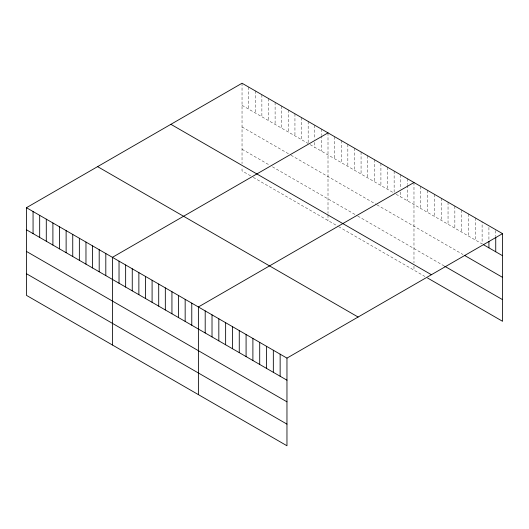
<?xml version="1.0" encoding="UTF-8"?>
<svg xmlns="http://www.w3.org/2000/svg" width="529" height="529" viewBox="0 0 529 529"><rect width="100%" height="100%" fill="white"/><g stroke="black" fill="none" stroke-linecap="round" stroke-linejoin="round"><path stroke-width="0.4" stroke-dasharray="2.65 1.98" d="M242.037 105.317L308.169 143.491M310.153 144.642L394.138 193.125M396.122 194.275L482.111 243.915L482.111 221.843M242.037 126.953L290.315 154.825M290.976 155.209L376.284 204.458M376.946 204.842L463.034 254.542M242.037 149.251L269.81 165.286M272.455 166.814L357.101 215.68M357.763 216.063L443.957 265.822M250.634 175.853L242.037 170.887L242.037 167.686M253.279 177.38L337.925 226.247M338.586 226.63L424.88 276.449M495.739 230.525L495.739 236.251M488.922 227.41L488.922 239.677M475.293 217.908L475.293 239.987M468.482 213.974L468.482 236.053M461.672 210.039L461.672 232.119M454.854 206.105L454.854 228.184M448.043 202.171L448.043 224.25M441.232 198.236L441.232 220.315M434.415 194.308L434.415 216.381M427.604 190.374L427.604 212.446M420.786 186.439L420.786 208.519M413.976 182.505L413.976 262.946M413.976 266.147L413.976 270.154M407.363 178.69L407.363 184.409M407.363 185.229L407.363 200.762M400.751 174.868L400.751 188.767M400.751 192.04L400.751 196.947M394.138 171.052L394.138 192.311M387.526 167.23L387.526 189.309M380.913 163.415L380.913 185.494M374.301 159.599L374.301 181.672M367.688 155.777L367.688 177.856M361.069 151.962L361.069 174.041M354.456 148.14L354.456 170.219M347.844 144.324L347.844 166.404M341.231 140.509L341.231 162.582M334.619 136.687L334.619 158.766M328.006 132.872L328.006 213.313M328.006 214.913L328.006 220.52M321.394 129.05L321.394 134.776M321.394 135.596L321.394 151.129M314.781 125.234L314.781 139.134M314.781 142.407L314.781 147.313M308.169 121.419L308.169 142.678M301.556 117.597L301.556 139.676M294.944 113.781L294.944 135.86M288.331 109.966L288.331 132.038M281.719 106.144L281.719 128.223M275.106 102.328L275.106 124.401M268.487 98.506L268.487 120.586M261.875 94.691L261.875 116.77M255.262 90.876L255.262 112.948M248.65 87.054L248.65 109.133M242.037 83.238L242.037 163.673"/><path stroke-width="0.79" d="M26.45 207.705L286.963 358.113L286.963 445.762L26.45 295.361L26.45 207.705L242.037 83.238L502.55 233.639L502.55 321.295L427.604 278.023M328.006 132.872L112.419 257.339L112.419 344.994M413.976 182.505L198.388 306.972L198.388 394.627M286.963 358.113L502.55 233.639M483.473 244.702L502.55 255.719M464.396 255.328L502.55 277.361M444.638 266.219L502.55 299.652M170.893 124.315L431.406 274.716M97.594 166.628L358.107 317.036M26.45 229.784L286.963 380.186M26.45 251.42L286.963 401.828M26.45 273.718L286.963 424.126M495.739 237.065L495.739 251.784M488.922 241.31L488.922 247.85M280.145 354.179L280.145 376.251M273.334 350.244L273.334 372.323M266.523 346.31L266.523 368.389M259.706 342.375L259.706 364.455M252.895 338.441L252.895 360.52M246.084 334.507L246.084 356.586M239.267 330.572L239.267 352.651M232.456 326.644L232.456 348.717M225.638 322.71L225.638 344.782M218.827 318.775L218.827 340.855M212.017 314.841L212.017 336.92M205.199 310.907L205.199 332.986M191.776 303.157L191.776 325.236M185.163 299.335L185.163 321.414M178.551 295.519L178.551 317.598M171.938 291.704L171.938 313.776M165.326 287.882L165.326 309.961M158.707 284.066L158.707 306.146M152.094 280.244L152.094 302.323M145.482 276.429L145.482 298.508M138.869 272.614L138.869 294.686M132.257 268.792L132.257 290.871M125.644 264.976L125.644 287.055M119.032 261.161L119.032 283.233M105.807 253.523L105.807 275.596M99.194 249.701L99.194 271.78M92.582 245.886L92.582 267.965M85.969 242.07L85.969 264.143M79.357 238.248L79.357 260.328M72.744 234.433L72.744 256.512M66.125 230.611L66.125 252.69M59.513 226.796L59.513 248.875M52.9 222.98L52.9 245.053M46.288 219.158L46.288 241.237M39.675 215.343L39.675 237.422M33.062 211.521L33.062 233.6"/></g></svg>
